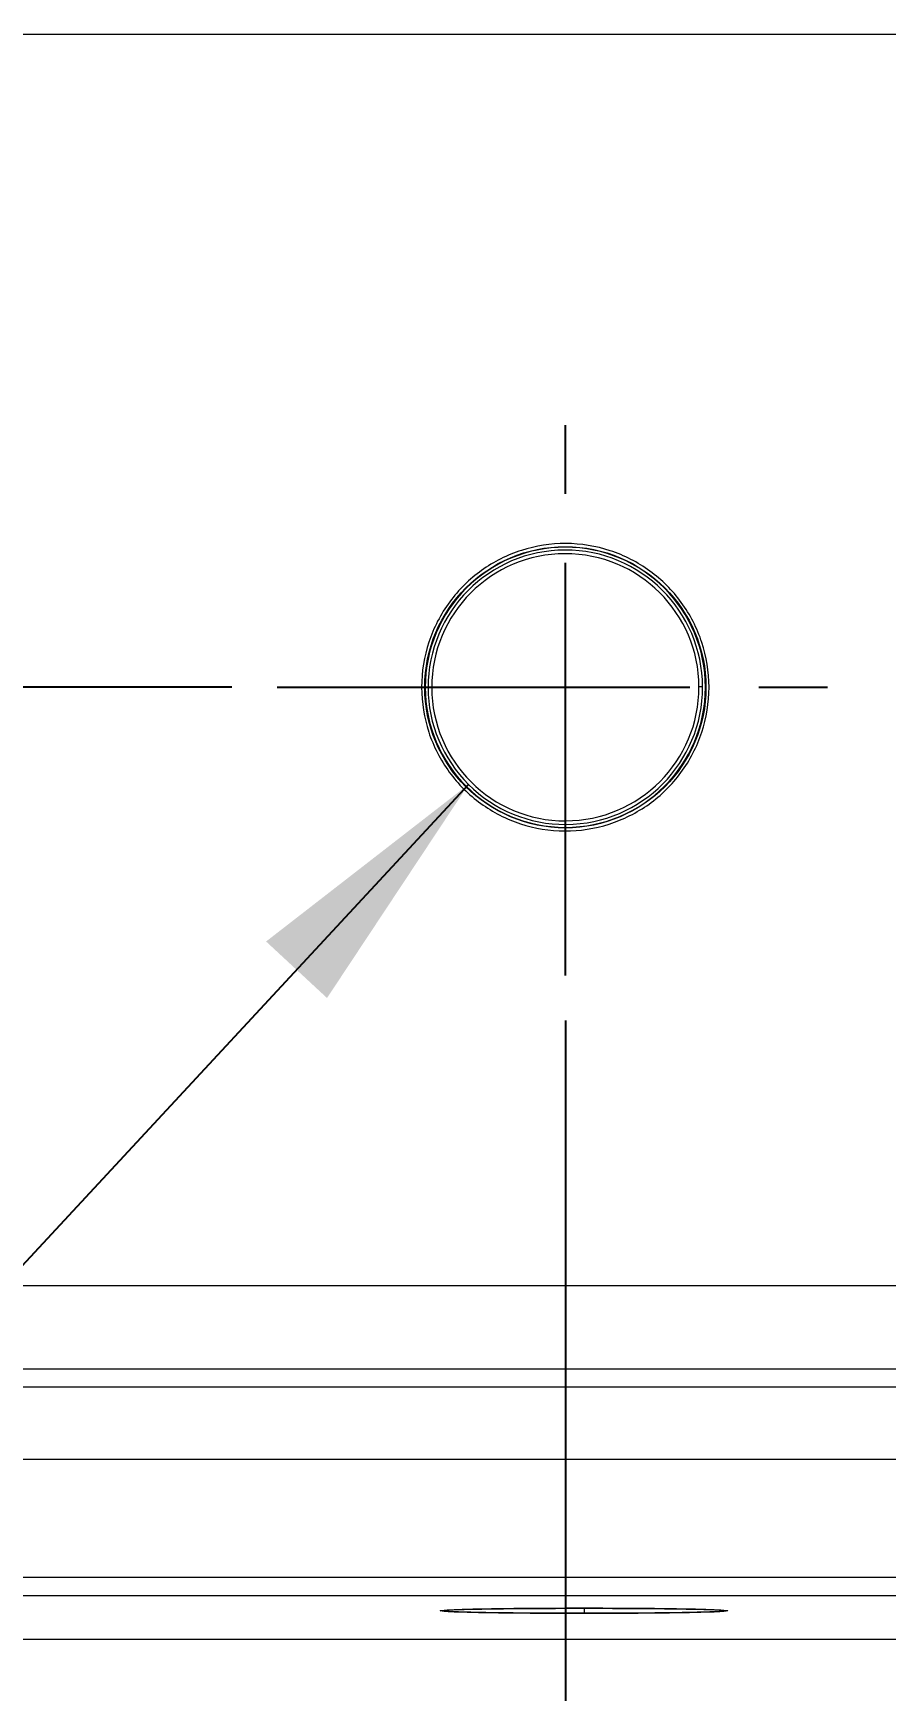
# Model space of a CAD drawing. Header units: millimetres. Extents: x 14183 to 14777, y -4239 to -3399.
# Drawn here: x 14307.3 to 14319.1, y -4026.6 to -4003.64 of the extents above; entities that cross this region are included whole.
import ezdxf

# ---------------------------------------------------------------- set-up
doc = ezdxf.new("R2010")
doc.units = ezdxf.units.MM
doc.header["$LTSCALE"] = 0.1
doc.linetypes.add('CENTER2', pattern=[28.575, 19.05, -3.175, 3.175, -3.175])
doc.linetypes.add('HIDDENX2', pattern=[19.05, 12.7, -6.35])
doc.layers.get('0').update_dxf_attribs({"lineweight": 15})
doc.layers.add('DIM', color=3, linetype='Continuous', lineweight=9)
doc.layers.add('HIDDEN', color=8, linetype='HIDDENX2')
doc.styles.add('ARIAL', font='arial.ttf')
doc.dimstyles.new('사본 ISO-25', dxfattribs={"dimtxt": 4, "dimasz": 3.5, "dimexe": 0.5, "dimexo": 0.625, "dimgap": 1.5, "dimtad": 1, "dimtih": 1, "dimtoh": 1, "dimdec": 1, "dimlfac": 4, "dimdsep": 46, "dimtxsty": 'ARIAL', "dimcen": 0, "dimclrd": 3, "dimclre": 3, "dimclrt": 3, "dimadec": 1, "dimazin": 0, "dimtfac": 1, "dimtdec": 1, "dimtmove": 0, "dimatfit": 3, "dimfxl": 1.25, "dimtfill": 1, "dimarcsym": 0})

# ---------------------------------------------------------------- blocks, each defined once
blk = doc.blocks.new('*D63')
at = {"layer": 'Defpoints', "color": 0, "transparency": 16777216}
for p in [(14314.665, -4016.692), (14406.165, -4016.692), (14406.165, -4042.094)]:
    blk.add_point(p, dxfattribs=at)
at = {"layer": 'DIM', "color": 3, "lineweight": -2, "transparency": 16777216}
for p, q in [((14314.665, -4017.317), (14314.665, -4042.594)), ((14406.165, -4017.317), (14406.165, -4042.594)), ((14318.165, -4042.094), (14354.498, -4042.094)), ((14402.665, -4042.094), (14366.331, -4042.094))]:
    blk.add_line(p, q, dxfattribs=at)
at = {"layer": 'DIM', "color": 3, "transparency": 16777216}
for points in [[(14318.165, -4041.511), (14318.165, -4042.678), (14314.665, -4042.094)], [(14402.665, -4041.511), (14402.665, -4042.678), (14406.165, -4042.094)]]:
    blk.add_solid(points, dxfattribs=at)
at = {"layer": 'DIM', "color": 3, "transparency": 16777216, "insert": (14360.415, -4042.094), "char_height": 4, "attachment_point": 5, "style": 'ARIAL', "bg_fill": 3, "box_fill_scale": 1.1, "bg_fill_color": 256, "bg_fill_true_color": 13158600, "bg_fill_transparency": 0}
blk.add_mtext('366', dxfattribs=at)
blk = doc.blocks.new('*D65')
at = {"layer": 'Defpoints', "color": 0, "transparency": 16777216}
for p in [(14310.674, -3952.702), (14286.901, -4012.702), (14310.674, -4012.702)]:
    blk.add_point(p, dxfattribs=at)
at = {"layer": 'DIM', "color": 3, "lineweight": -2, "transparency": 16777216}
for p, q in [((14310.049, -3952.702), (14286.401, -3952.702)), ((14286.901, -3956.202), (14286.901, -3979.159)), ((14286.901, -4009.202), (14286.901, -3986.244)), ((14310.049, -4012.702), (14286.401, -4012.702))]:
    blk.add_line(p, q, dxfattribs=at)
at = {"layer": 'DIM', "color": 3, "transparency": 16777216}
for points in [[(14286.318, -3956.202), (14287.485, -3956.202), (14286.901, -3952.702)], [(14286.318, -4009.202), (14287.485, -4009.202), (14286.901, -4012.702)]]:
    blk.add_solid(points, dxfattribs=at)
at = {"layer": 'DIM', "color": 3, "transparency": 16777216, "insert": (14286.901, -3982.702), "char_height": 4, "attachment_point": 5, "style": 'ARIAL', "bg_fill": 3, "box_fill_scale": 1.1, "bg_fill_color": 256, "bg_fill_true_color": 13158600, "bg_fill_transparency": 0}
blk.add_mtext('240', dxfattribs=at)

msp = doc.modelspace()

# ---------------------------------------------------------------- linework, layer by layer
at = {"linetype": 'Continuous', "lineweight": 13}
for p, q in [((14299.214, -4003.655), (14378.875, -4003.656)), ((14314.665, -4010.755), (14314.665, -4010.762)), ((14312.765, -4012.706), (14312.815, -4012.706)), ((14316.565, -4012.697), (14316.515, -4012.697)), ((14314.665, -4014.648), (14314.665, -4014.642)), ((14375.253, -4020.99), (14305.324, -4020.99)), ((14305.324, -4022.14), (14375.403, -4022.14)), ((14375.657, -4022.394), (14304.816, -4022.394)), ((14304.816, -4023.394), (14375.657, -4023.394)), ((14416.679, -4025.032), (14304.275, -4025.032)), ((14304.275, -4025.282), (14416.679, -4025.282)), ((14314.924, -4025.457), (14314.924, -4025.525)), ((14305.327, -4025.884), (14324.992, -4025.884))]:
    msp.add_line(p, q, dxfattribs=at)
at = {"linetype": 'Continuous', "lineweight": 13, "extrusion": (0, 0, -1)}
for start, end in [(0, 90), (90, 180), (270, 360), (180, 270)]:
    msp.add_arc((-14314.665, -4012.702), 1.947, start, end, dxfattribs=at)
at = {"linetype": 'Continuous', "lineweight": 13}
for radius, start, end in [(1.94, 90, 270), (1.94, 270, 90), (1.9, 90.1258, 180.1258), (1.85, 0.1258, 180.1258), (1.9, 0.1258, 90.1258), (1.9, 180.1258, 270.1258), (1.85, 180.1258, 0.1258), (1.9, 270.394, 0.1258), (1.9, 270.1258, 270.394)]:
    msp.add_arc((14314.665, -4012.702), radius, start, end, dxfattribs=at)
for start_param, end_param in [(1.570796, 4.712389), (4.712389, 7.853982)]:
    msp.add_ellipse((14314.924, -4025.491), major_axis=(1.946, 0), ratio=0.017455, start_param=start_param, end_param=end_param, dxfattribs=at)
for points in [[(14316.655, -4012.702), (14316.652, -4012.484), (14316.588, -4012.073), (14316.295, -4011.505), (14315.854, -4011.067), (14315.297, -4010.78), (14314.672, -4010.678), (14314.048, -4010.775), (14313.487, -4011.057), (14313.039, -4011.497), (14312.741, -4012.071), (14312.676, -4012.483), (14312.674, -4012.702)], [(14312.674, -4012.702), (14312.677, -4012.919), (14312.741, -4013.33), (14313.034, -4013.898), (14313.475, -4014.336), (14314.032, -4014.623), (14314.657, -4014.725), (14315.281, -4014.628), (14315.842, -4014.346), (14316.291, -4013.906), (14316.588, -4013.332), (14316.653, -4012.92), (14316.655, -4012.702)], [(14314.924, -4025.526), (14314.705, -4025.526), (14314.293, -4025.525), (14313.725, -4025.52), (14313.282, -4025.512), (14312.998, -4025.502), (14312.901, -4025.491), (14312.998, -4025.48), (14313.282, -4025.471), (14313.725, -4025.463), (14314.293, -4025.458), (14314.705, -4025.457), (14314.924, -4025.456)], [(14314.924, -4025.456), (14315.142, -4025.457), (14315.554, -4025.458), (14316.122, -4025.463), (14316.565, -4025.471), (14316.849, -4025.48), (14316.946, -4025.491), (14316.849, -4025.502), (14316.565, -4025.512), (14316.122, -4025.52), (14315.554, -4025.525), (14315.142, -4025.526), (14314.924, -4025.526)]]:
    msp.add_open_spline(points, degree=3, dxfattribs=at)
at = {"layer": 'HIDDEN', "color": 1, "linetype": 'CENTER2', "ltscale": 3}
for p, q in [((14314.665, -4016.692), (14314.665, -4008.712)), ((14310.674, -4012.702), (14318.655, -4012.702))]:
    msp.add_line(p, q, dxfattribs=at)

# ---------------------------------------------------------------- leaders
at = {"layer": 'DIM'}
msp.add_leader([(14313.324, -4014.048), (14271.773, -4058.842), (14225.726, -4058.842)], dimstyle='사본 ISO-25', override={"dimtad": 0}, dxfattribs=at)

# ---------------------------------------------------------------- next in the draw order: dimensions: what is measured, and where the dimension line sits
dim = msp.add_linear_dim(base=(14286.901, -4012.702), p1=(14310.674, -3952.702), p2=(14310.674, -4012.702), angle=90, dimstyle='사본 ISO-25', override={"dimtad": 0}, dxfattribs=at)
dim.commit()
dim.dimension.update_dxf_attribs({"geometry": '*D65', "text_midpoint": (14286.901, -3982.702)})
dim = msp.add_linear_dim(base=(14406.165, -4042.094), p1=(14314.665, -4016.692), p2=(14406.165, -4016.692), dimstyle='사본 ISO-25', override={"dimtad": 0}, dxfattribs=at)
dim.commit()
dim.dimension.update_dxf_attribs({"geometry": '*D63', "text_midpoint": (14360.415, -4042.094)})

doc.saveas('drawing.dxf')
